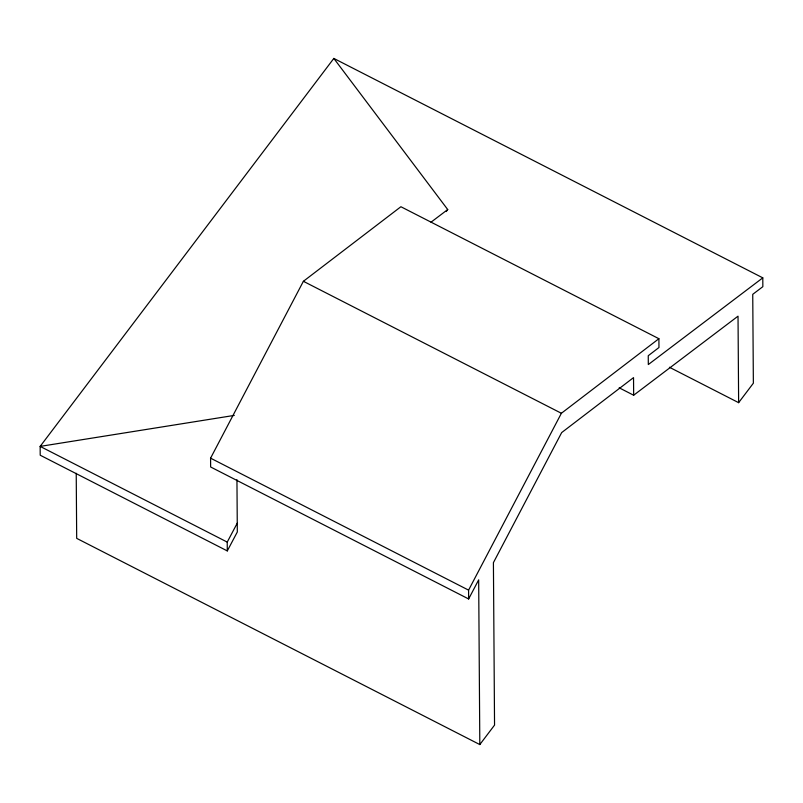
<?xml version="1.0" encoding="UTF-8"?>
<svg xmlns="http://www.w3.org/2000/svg" width="803" height="803" viewBox="0 0 803 803"><rect width="100%" height="100%" fill="white"/><g stroke="black" fill="none" stroke-linecap="round" stroke-linejoin="round"><path stroke-width="1.2" d="M76.225 473.278L76.686 538.361L479.813 744.572L478.668 579.866L468.641 598.968L210.637 466.985L210.577 458.162L303.383 281.301L400.898 206.732L658.902 338.705L658.962 347.528L648.252 355.719L648.312 364.552L762.79 277.848L333.827 58.428L40.15 446.398L40.21 455.221L227.289 550.918L237.317 531.977L236.945 479.712M468.641 598.968L468.581 590.135L561.387 413.274L658.902 338.705M227.289 550.918L227.229 542.095L237.256 523.154M446.217 211.55L447.723 209.553L333.827 58.428M479.813 744.572L494.548 725.109L493.413 562.642L561.668 432.586L633.537 377.621L633.657 395.227L619.173 387.809M669.411 367.252L738.63 402.664L753.365 383.192L752.742 294.33L762.85 286.671L762.79 277.848M431.01 222.21L447.723 209.553M633.657 395.227L738.027 316.171L738.63 402.664M234.285 415.402L40.15 446.398L227.229 542.095M303.383 281.301L561.387 413.274M210.577 458.162L468.581 590.135"/></g></svg>
